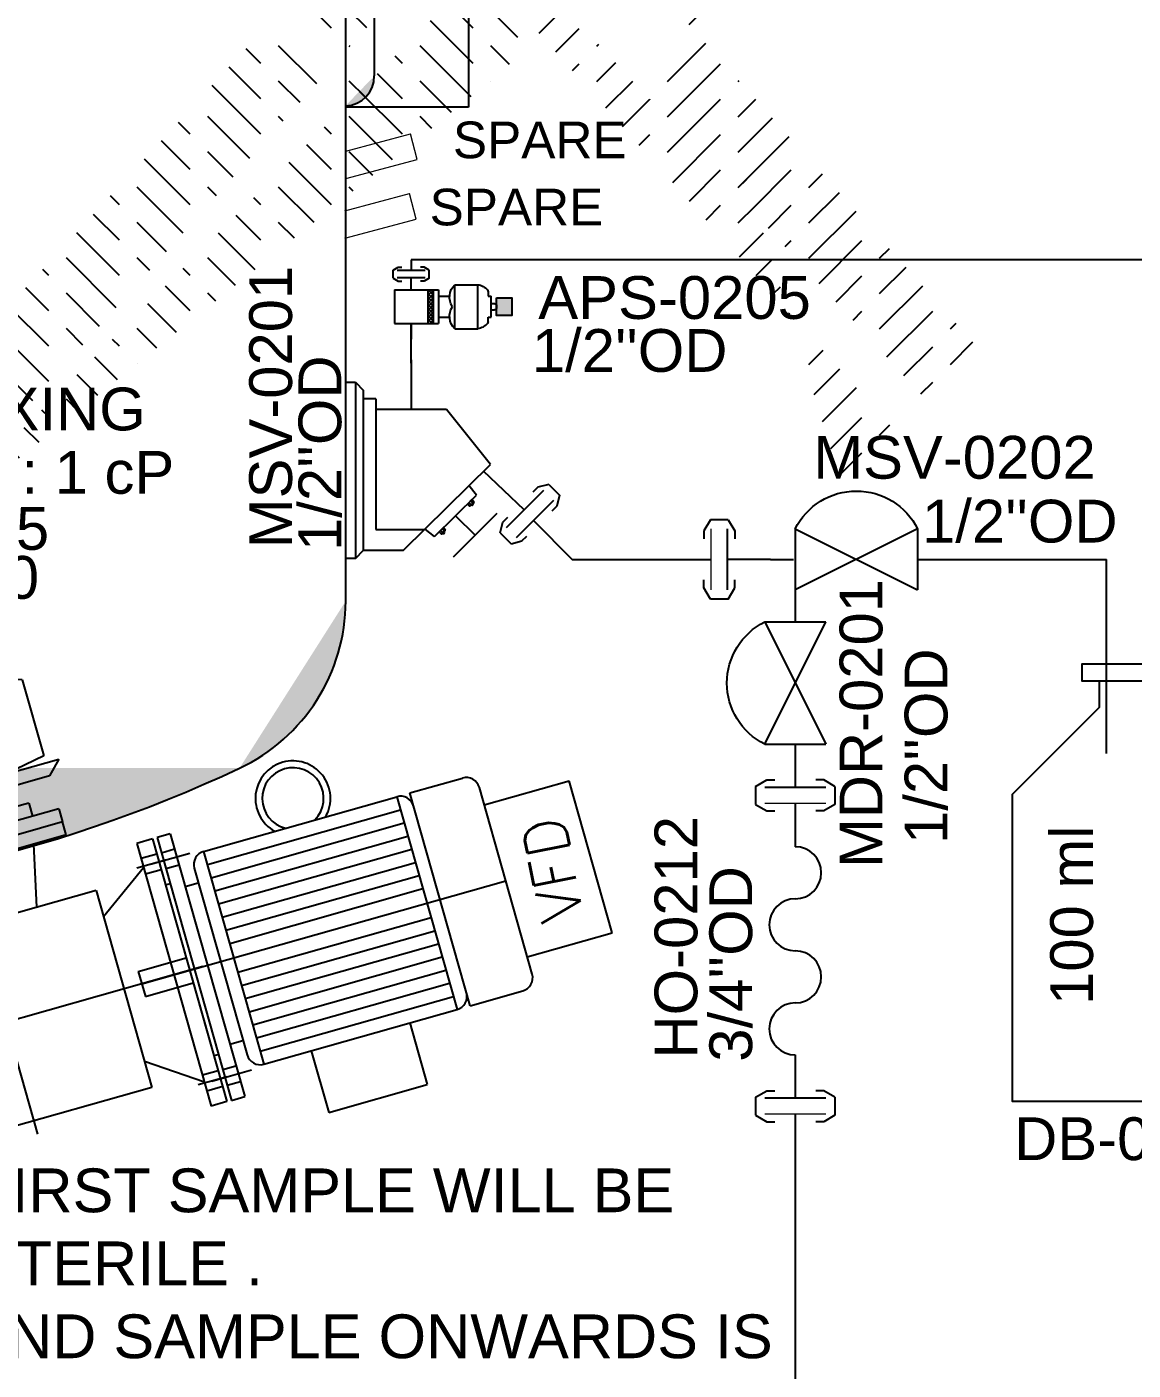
# Model space of a CAD drawing. Header units: millimetres. Extents: x -6754 to 5895, y -4820 to 1016.
# Drawn here: x -2949.2 to -2858.7, y -1795.8 to -1685.9 of the extents above; entities that cross this region are included whole.
import ezdxf

# ---------------------------------------------------------------- set-up
doc = ezdxf.new("R2010")
doc.units = ezdxf.units.MM
doc.layers.get('0').update_dxf_attribs({"linetype": 'CONTINUOUS'})
for name, color, linetype in [('P---AGITD------', 7, 'CONTINUOUS'), ('P---AGITD-TEXT-18-25', 3, 'CONTINUOUS'), ('P---AGITD-TEXT-25-35', 2, 'CONTINUOUS'), ('P---PHOSD-TEXT-25-35', 2, 'CONTINUOUS'), ('P---PLINB-CHWR006', 7, 'CONTINUOUS'), ('P---PLINB-DRH046', 7, 'CONTINUOUS'), ('P---PLINB-DROD014', 7, 'CONTINUOUS'), ('P---PLINB-DROD026', 7, 'CONTINUOUS'), ('P---PLINB-DROD028', 7, 'CONTINUOUS'), ('P---PLINB-P018', 7, 'CONTINUOUS'), ('P---PLINB-P043', 7, 'CONTINUOUS'), ('P---PLINB-P047', 7, 'CONTINUOUS'), ('P---PLINB-P049', 7, 'CONTINUOUS'), ('P---PLINB-PS038', 7, 'CONTINUOUS'), ('P---PVLSD------', 7, 'CONTINUOUS'), ('P---PVLSD-TEXT-18-25', 3, 'CONTINUOUS'), ('P---PVLSD-TEXT-25-35', 2, 'CONTINUOUS'), ('P---STRND------', 7, 'CONTINUOUS'), ('P---STRND-TEXT-25-35', 2, 'CONTINUOUS'), ('P---TANKB-V02', 7, 'CONTINUOUS'), ('VALVE', 6, 'CONTINUOUS'), ('VESSEL', 7, 'CONTINUOUS')]:
    doc.layers.add(name, color=color, linetype=linetype)
doc.styles.add('ROMANS', font='romans.shx')
doc.styles.get("Standard").update_dxf_attribs({"font": 'arial.ttf'})

# ---------------------------------------------------------------- blocks, each defined once
blk = doc.blocks.new('lv')
at = {"linetype": 'ByBlock'}
h = blk.add_hatch(dxfattribs=at)
h.set_pattern_fill('AR-HBONE', color=0, scale=0.01676717032443505, style=0)
h.set_pattern_definition([(45, (708908577.5891237, 361984327.2977721), (0, 2.40917574302427), [5.110633514887803, -1.703544504962601]), (135, (708908578.7937108, 361984328.5023591), (2.382758214655929e-16, 2.40917574302427), [5.110633514887802, -1.703544504962601])])
edge = h.paths.add_edge_path()
edge.add_line((200.8057394179701, 359.608313556534), (209.1893245801884, 359.608313556534))
edge.add_line((209.1893245801884, 359.608313556534), (209.1893245801884, 399.0778780864765))
edge.add_line((209.1893245801884, 399.0778780864765), (200.8057394179701, 407.4614632486948))
edge.add_line((200.8057394179701, 407.4614632486948), (200.8057394179701, 401.9233001790296))
edge.add_arc((200.7381808094645, 399.8931184171228), 2.031305528954749, -0.017231213322190797, 88.09406460487389, ccw=False)
edge.add_line((202.7694862465581, 399.8925075194501), (202.7694862465581, 395.7185954983343))
edge.add_arc((200.7381808227197, 395.7192064012758), 2.031305515701074, 271.90593503347645, 359.9827686379536, ccw=False)
edge.add_line((200.8057394179701, 393.6890246521889), (200.8057394179701, 390.5921978195366))
edge.add_arc((200.7381808094646, 388.5620160576299), 2.031305528954692, -0.017231213300988202, 88.09406460489191, ccw=False)
edge.add_line((202.7694862465581, 388.5614051599573), (202.7694862465581, 384.3874931842646))
edge.add_arc((200.7381808227196, 384.388104087206), 2.031305515701134, 271.9059350334788, 359.9827686379552, ccw=False)
edge.add_line((200.8057394179701, 382.3579223381191), (200.8057394179701, 379.2610955054728))
edge.add_arc((200.7381808094645, 377.230913743566), 2.031305528954749, -0.017231213322190797, 88.09406460487389, ccw=False)
edge.add_line((202.7694862465581, 377.2303028458932), (202.7694862465581, 373.0563908702005))
edge.add_arc((200.7381808227197, 373.057001773142), 2.031305515701074, 271.90593503347645, 359.9827686379536, ccw=False)
edge.add_line((200.8057394179701, 371.0268200240552), (200.8057394179701, 367.9299931914086))
edge.add_arc((200.7381808094646, 365.8998114295018), 2.031305528954692, -0.017231213300988202, 88.09406460489191, ccw=False)
edge.add_line((202.7694862465581, 365.8992005318293), (202.7694862465581, 361.7252885561365))
edge.add_arc((200.7381808227197, 361.7258994590781), 2.031305515701074, 271.90593503347645, 359.9827686379536, ccw=False)
edge.add_line((200.8057394179701, 359.6957177099912), (200.8057394179701, 359.608313556534))
blk.add_line((200.8187821836461, 325.9347289439254), (200.8187821836461, 418.0356392449531))
at = {"color": 0, "linetype": 'ByBlock'}
for p, q in [((209.1893245801884, 399.0778780864765), (209.1893245801884, 359.608313556534)), ((202.7694862465581, 365.8998114385463), (202.7694862465581, 361.7258995082823)), ((209.1893245801884, 359.608313556534), (200.8057394179701, 359.608313556534))]:
    blk.add_line(p, q, dxfattribs=at)
for centre, radius, start, end in [((200.7381808032954, 361.7258994628535), 2.031305508678552, 271.9059333311986, 0.001803169943409382), ((188.2433453847915, 325.934701233256), 12.57537774332628, 295.1412291786148, 0), ((152.6960665610466, 401.6780768725586), 96.24537230006447, 244.8587264681929, 295.1412291786148)]:
    blk.add_arc(centre, radius, start, end, dxfattribs=at)
blk = doc.blocks.new('phi_15862416324')
at = {"color": 0, "linetype": 'ByBlock'}
blk.add_blockref('lv', (-152.7457245918195, -305.432695452977), dxfattribs=at)
at = {"flags": 1}
for tag, p, height, rotation in [('PHI_CONNECTIONPOINT', (-0.06257308853787436, 132.1768365740932), 0.07826122565353251, 90), ('PHI_CONNECTIONPOINT', (0, 0), 0.05947263919881395, 270), ('PHI_INSERTPOINT', (0, -4.376943252282217e-12), 0.05947263919881395, 270)]:
    blk.add_attdef(tag, p, '', height=height, rotation=rotation, dxfattribs=at)
for tag, p in [('P_NAME', (-7.905564087017751, 80.81802631510362)), ('USER1', (-8.605012446351793, 76.14263148593545)), ('USER2', (-8.33336126364702, 71.95158551001623)), ('USER3', (-8.366308766071597, 67.9427569329273)), ('CODE', (-6.599373852074677, 63.61492080503285))]:
    blk.add_attdef(tag, p, '', height=3.5)
blk = doc.blocks.new('A$C01EA5890')
for p, q in [((9.622915773883506, 59.03068301198937), (28.98321129973192, 3.200333568016958)), ((8.176645168810865, 55.40196357110608), (13.00521593153462, 57.07636750847632)), ((13.00521593153462, 57.07636750847541), (15.09822085324413, 51.04065405507436)), ((8.176645168810865, 55.40196357110608), (10.26965009052583, 49.36625011770275)), ((11.49274025221894, 55.7066980540958), (10.21237207855665, 55.26270466213555)), ((10.21237207855665, 55.26270466213555), (15.16045544438384, 52.86271371624844)), ((11.49274025221894, 55.7066980540958), (16.0122137864746, 53.51459764663332)), ((24.1428494588763, 56.1557991381851), (13.26684154674695, 56.32190332680102)), ((24.1428494588763, 56.1557991381851), (27.17331628655666, 47.41667520580359)), ((-4.354733391664922e-06, 47.7837794513307), (8.438270784026827, 54.64749938942987)), ((16.0122137864746, 53.51459764663332), (17.79486569512119, 44.10849731675489)), ((15.16045544438384, 52.86271371624844), (16.75728984445595, 44.43707295911054)), ((10.26965009052583, 49.36625011770275), (15.09822085324413, 51.04065405507436)), ((14.64554234424213, 50.88367868594514), (14.90716795945809, 50.12921450427075)), ((6.286689587270303, 44.27838715309736), (21.37597322077454, 49.51089945737976)), ((7.331834267208251, 45.48600019288597), (19.80757731039739, 49.81221478093903)), ((10.98395421474561, 48.76876130515575), (9.837466546367068, 47.44405144931989)), ((10.72232859953147, 49.52322548683196), (10.98395421474561, 48.76876130515575)), ((10.98395421474561, 48.76876130515575), (14.90716795945809, 50.12921450427075)), ((14.90716795945809, 50.12921450427075), (16.62764418144434, 49.79868198624672)), ((17.2314507013416, 49.27610964627729), (17.34202669718252, 48.9572355629839)), ((19.80757731039739, 49.81221478093903), (21.37597322076726, 49.51089945737749)), ((22.92332112534496, 45.04872716727505), (21.37597322077454, 49.51089945737976)), ((3.030462472946965, 39.044655518951), (-4.354733391664922e-06, 47.7837794513307)), ((1.798324038434657, 37.72320994127722), (28.95903457874738, 47.14173208898683)), ((27.17331628655666, 47.41667520580359), (22.92332112534132, 45.04872716727232)), ((28.95903457874738, 47.14173208898683), (27.97335744582961, 45.1095524952093)), ((70.16732328339822, 45.54199756527896), (76.20303673680246, 47.63500248699256)), ((78.92522023297538, 44.65952313555521), (88.66931372110787, 48.03848335057302)), ((94.71947338839918, 30.59130502802152), (88.66931372110787, 48.03848335057302)), ((9.686808884580387, 46.65985349413631), (9.797384880432219, 46.34097941084201)), ((85.66538380266138, 25.22254259449028), (78.23521633058044, 46.64932535406933)), ((27.97335744581142, 45.10955249520293), (3.830503632214459, 36.73753280835399)), ((7.331834267208251, 45.48600019288597), (6.286689587270303, 44.27838715309736)), ((7.834037491844356, 39.81621486299173), (6.286689587270303, 44.27838715309736)), ((22.92332112534496, 45.04872716727505), (7.834037491840718, 39.81621486299082)), ((14.30755070392115, 42.06103564818432), (16.75728984445595, 44.43707295911054)), ((16.44980791325906, 42.80390638208064), (17.79486569512119, 44.10849731675489)), ((46.47714797879235, 37.32695324755332), (68.65839492005034, 45.01874633484931)), ((68.65839492005034, 45.01874633484931), (77.1350648529824, 20.57410684856995)), ((78.64399321633573, 21.0973580789987), (70.16732328339822, 45.54199756527805)), ((21.93764399242355, 43.01654757349479), (22.72252083806779, 40.75315502846979)), ((47.00039920922245, 35.81802488420271), (69.18164615047681, 43.50981797149871)), ((29.28148552188941, 41.3372315868296), (5.138631708285175, 32.96521189997884)), ((25.74037756476901, 41.79965748932636), (7.633237204559919, 35.52064272418647)), ((25.74037756476537, 41.79965748932545), (26.26362879519547, 40.29072912597485)), ((29.28148552189487, 41.33723158683142), (29.80473675232497, 39.82830322348082)), ((47.52365043964892, 34.30909652085211), (69.70489738090328, 42.0008896081481)), ((3.030462472943327, 39.044655518951), (7.834037491844356, 39.81621486299173)), ((29.80473675232133, 39.828303223479), (5.66188293871528, 31.45628353662642)), ((30.32798798275144, 38.3193748601293), (29.80473675232497, 39.82830322348082)), ((48.04690167007902, 32.80016815750196), (70.22814861133338, 40.49196124479704)), ((1.798324038434657, 37.72320994127722), (3.830503632214459, 36.73753280835399)), ((30.32798798275144, 38.31937486012839), (6.185134169147204, 29.94735517327581)), ((9.86621708562052, 38.8305377300685), (10.65109393126659, 36.5671451850435)), ((40.42806062371164, 38.44102551599917), (38.61734658769092, 37.81312403948459)), ((38.61734658769092, 37.81312403948368), (49.08237119625846, 7.634556772472934)), ((40.42806062371164, 38.44102551599917), (50.89308523228101, 8.262458248986604)), ((42.46511391427703, 39.1474146770629), (40.95618555092733, 38.62416344663416)), ((40.95618555092733, 38.62416344663416), (51.4212101594967, 8.445596179622044)), ((42.46511391427703, 39.1474146770629), (52.93013852284457, 8.96884741005033)), ((48.57015290050549, 31.29123979415135), (70.75139984175985, 38.98303288144643)), ((26.55566707437902, 37.01124678406177), (27.34266158327955, 29.67745985615466)), ((41.02979953870636, 36.70575789814575), (39.21908550268563, 36.07785642163117)), ((40.36294684082895, 35.46028758034254), (44.88973193087804, 37.03004127162785)), ((41.5579244659184, 36.88889582878164), (43.06685282927174, 37.41214705920947)), ((46.47714797879235, 37.32695324755332), (54.95381791173349, 12.88231376127305)), ((49.0934041309356, 29.78231143080075), (71.27465107218995, 37.47410451809583)), ((7.633237204559919, 35.52064272418647), (8.156488434991843, 34.01171436083587)), ((35.23804934388863, 29.03459172877956), (39.57971619211276, 35.03788586002383)), ((42.09821445863963, 36.06202649534998), (38.77857205926557, 34.91087378840712)), ((41.65770101521957, 34.89504386212502), (39.84698697919885, 34.26714238561044)), ((40.15298440180959, 21.44187489141495), (81.95030006662091, 35.93593397427912)), ((42.18582594243526, 35.07818179276092), (43.69475430578495, 35.60143302318966)), ((45.49147084586912, 35.29477365377443), (52.92163831795369, 13.86799089419537)), ((49.61665536136206, 28.27338306744969), (71.79790230261642, 35.96517615474568)), ((42.25943993025612, 33.15977624425796), (42.78756485742633, 33.34291417490749)), ((42.25943993025612, 33.15977624425796), (49.06170592582384, 13.54370752069917)), ((44.55811883599381, 33.11170122366048), (46.06704719934351, 33.63495245408922)), ((50.13990659178853, 26.76445470409908), (72.32115353304653, 34.45624779139507)), ((5.138631708285175, 32.96521189997884), (5.66188293871528, 31.45628353662732)), ((6.185134169141747, 29.94735517327672), (5.66188293871528, 31.45628353662823)), ((34.19154688302842, 32.05244845548123), (7.030836342722978, 22.63392630777162)), ((34.19154688302842, 32.05244845548123), (42.04031533945636, 9.418523005221687)), ((9.95745507751053, 31.25548324934562), (13.87972164247003, 25.00891490709546)), ((51.29105929873549, 23.44481230472775), (73.47230623998621, 31.13660539202465)), ((84.9753799002678, 27.2123448130035), (94.71947338840009, 30.59130502802184)), ((51.81431052916196, 21.93588394137669), (73.99555747041632, 29.62767702867495)), ((52.33756175959206, 20.42695557802699), (74.51880870084642, 28.11874866532389)), ((52.86081299001853, 18.91802721467639), (75.04205993127289, 26.60982030197329)), ((47.16950129134966, 23.87499311292186), (9.446292207581791, 10.79371235221333)), ((39.65589573289981, 22.87535683659735), (45.16348425913384, 24.78522382766141)), ((53.384064220445, 17.40909885132533), (75.56531116169936, 25.10089193862268)), ((53.9073154508751, 15.90017048797472), (76.08856239212946, 23.59196357527162)), ((7.030836342722978, 22.63392630777162), (14.87960479914182, 8.575120773457456e-07)), ((39.65589573289981, 22.87535683659735), (40.65007307071392, 20.00839294623256)), ((54.43056668130157, 14.39124212462411), (76.61181362255593, 22.08303521192101)), ((78.64399321633937, 21.0973580789987), (84.67970666973815, 23.19036300071139)), ((40.65007307071392, 20.00839294623256), (46.15766159694795, 21.91825993729526)), ((54.95381791173349, 12.88231376127305), (77.1350648529824, 20.57410684856995)), ((71.70292274492567, 18.69040241904031), (74.16220352793971, 11.59843911127837)), ((50.83713360113143, 15.0045608634523), (52.3460619644793, 15.52781209388104)), ((60.38596001977385, 14.7660181908318), (62.84524080278607, 7.674054883068038)), ((49.06170592582384, 13.54370752069917), (49.58983085299406, 13.72684545134962)), ((40.99381287859978, 12.4363797319229), (48.12000159183663, 10.40979495193324)), ((50.73185976070636, 11.16470850006499), (47.41221736133593, 10.01355579312121)), ((49.66344484077308, 11.80843990286075), (47.85273080475054, 11.18053842634617)), ((48.99659214289386, 10.56296958505709), (53.52337723294477, 12.13272327634195)), ((50.19156976798513, 11.99157783349619), (51.70049813133664, 12.51482906392448)), ((62.84524080278607, 7.674054883068038), (74.16220352793971, 11.59843911127837)), ((50.2913463172863, 9.997725866840938), (48.48063228126375, 9.369824390324538)), ((50.81947124450562, 10.18086379747547), (52.3283996078535, 10.70411502790375)), ((42.04031533945636, 9.418523005221687), (14.87960479914182, 8.575120773457456e-07)), ((50.89308523228101, 8.262458248986604), (49.08237119625846, 7.634556772472934)), ((51.4212101594967, 8.445596179622044), (52.93013852284457, 8.96884741005033))]:
    blk.add_line(p, q)
for centre, radius, start, end in [((10.84947821697278, 55.49357740731284), 2.14666009980508, 40.69361208343683, 177.5564206133088), ((16.47698651966311, 49.01448403106315), 0.7985387679801061, 19.12501634842993, 79.1250163481288), ((10.44127306625887, 46.92147910935046), 0.7985387679801061, 139.1250163485554, 199.12501634843), ((56.54743155008691, 44.11526009980571), 4.391963223898103, 333.9640190957006, 244.2860136011377), ((56.54743155008691, 44.11526009980571), 3.59342445591663, 319.051451214935, 259.1985814819849), ((76.72628796723257, 46.1260741236415), 1.597077535960212, 19.12501634842993, 109.1250163481823), ((69.18164615047681, 43.50981797149871), 1.597077535960212, 19.12501634840224, 109.1250163481823), ((47.00039920922245, 35.81802488420271), 1.597077535960212, 109.1250163481823, 199.12501634843), ((84.15645543931169, 24.69929136406199), 1.597077535960212, 289.1250163481823, 19.12501634840224), ((76.61181362255593, 22.08303521192101), 1.597077535960212, 289.1250163481823, 19.12501634840224), ((54.43056668130157, 14.39124212462411), 1.597077535960212, 199.12501634843, 289.1250163481823)]:
    blk.add_arc(centre, radius, start, end)
blk = doc.blocks.new('phi_15862426439')
at = {"color": 0, "linetype": 'ByBlock', "xscale": 0.8324213095647792, "yscale": 0.8324213095647792, "zscale": 0.8324213095647792}
blk.add_blockref('A$C01EA5890', (-13.89045405559619, -32.18153277983663), dxfattribs=at)
at = {"flags": 1}
blk.add_attdef('PHI_CONNECTIONPOINT', (0, 0), '', height=0.1, rotation=180, dxfattribs=at)
blk.add_attdef('PHI_INSERTPOINT', (1.989519660128281e-12, 0), '', height=0.1, dxfattribs=at)
for tag, p in [('TAG_PRJ', (5.929753253042861, -33.83395619252792)), ('CODE', (8.253975352806435, -37.32969031159178))]:
    blk.add_attdef(tag, p, '', height=2.5)
blk = doc.blocks.new('phi_15825385022')
at = {"color": 0, "linetype": 'ByBlock'}
for points in [[(-4.970507994145123, 35.80720322255911), (-4.970507994145123, 35.80720322255911), (4.970507994146374, 35.80720322255911), (4.970507994146374, 34.38705808137615), (-4.970507994145123, 34.38705808137615), (-4.970507994145123, 35.80720322255911)], [(3.550362852964668, 34.38705808137615), (3.550362852964668, 34.38705808137615), (3.550362852964668, 32.25684036960047), (10.65108855887809, 25.15611466368114), (10.65108855887809, 0), (-10.65108855887809, 0), (-10.65108855887809, 25.15611466368114), (-3.55036285295671, 32.25684036960047), (-3.55036285295671, 34.38705808137615)]]:
    blk.add_lwpolyline(points, dxfattribs=at)
for tag, p in [('USER1', (-4.076759006408679, 7.906206353969992)), ('CODE', (1.535803512257985, 7.253173576137215))]:
    blk.add_attdef(tag, p, '', height=3.5, rotation=90)
at = {"flags": 1}
blk.add_attdef('PHI_INSERTPOINT', (4.547473508864641e-13, -6.821210263296962e-13), '', height=0.1288408000000004, dxfattribs=at)
blk = doc.blocks.new('mdv')
at = {"color": 6}
blk.add_arc((2897.551732872933, 795.9124115544583), 5.590131414134222, 26.56505117707644, 153.4349488229236, dxfattribs=at)
at = {"layer": 'VALVE'}
for p, q in [((2892.551767334869, 798.4123943234905), (2892.551767334869, 793.412428785426)), ((2902.551698410997, 798.4123943234905), (2892.551767334869, 793.4124287854264)), ((2892.551767334869, 798.4123943234905), (2902.551698410997, 793.412428785426)), ((2902.551698410997, 798.4123943234905), (2902.551698410997, 793.412428785426))]:
    blk.add_line(p, q, dxfattribs=at)
blk = doc.blocks.new('phi_158262622911')
at = {"color": 0, "linetype": 'ByBlock'}
blk.add_blockref('mdv', (-2897.551732872933, -795.9124115544582), dxfattribs=at)
at = {"flags": 1}
blk.add_attdef('PHI_CONNECTIONPOINT', (-4.999965538064316, 0), '', height=0.1, rotation=180, dxfattribs=at)
for tag, p in [('PHI_INSERTPOINT', (0, 0)), ('PHI_CONNECTIONPOINT', (4.999965538064316, 0))]:
    blk.add_attdef(tag, p, '', height=0.1, dxfattribs=at)
for tag, p in [('PRJ_TAG_B', (-11.43907977678464, -5.455286322860047)), ('DNCALC', (-6.726481670688372, -8.702725049763103))]:
    blk.add_attdef(tag, p, '', height=2.5)
blk = doc.blocks.new('phi_158262624512')
at = {"color": 0, "linetype": 'ByBlock'}
blk.add_blockref('mdv', (-2897.551732872933, -795.9124115544582), dxfattribs=at)
at = {"flags": 1}
blk.add_attdef('PHI_CONNECTIONPOINT', (-4.999965538064316, 0), '', height=0.1, rotation=180, dxfattribs=at)
for tag, p in [('PHI_INSERTPOINT', (0, 0)), ('PHI_CONNECTIONPOINT', (4.999965538064316, 0))]:
    blk.add_attdef(tag, p, '', height=0.1, dxfattribs=at)
for tag, p in [('PRJ_TAG_B', (-11.43907977678464, -5.455286322860047)), ('DNCALC', (-6.726481670688372, -8.702725049763103))]:
    blk.add_attdef(tag, p, '', height=2.5)
blk = doc.blocks.new('rgyjryjyfrjfhjgfgj')
at = {"color": 0, "linetype": 'ByBlock'}
for p, q in [((716.4844576946442, 396.8695095443074), (717.3888636432375, 397.4094111541995)), ((717.3888636432375, 397.4094111541995), (718.0520200954525, 397.4094111541995)), ((722.065445318545, 397.4094111541995), (721.4022888663301, 397.4094111541995)), ((722.9698512671453, 396.8695095443074), (722.065445318545, 397.4094111541995)), ((722.9698512671453, 395.418411294371), (722.9698512671453, 396.8695095443074)), ((716.4844576946442, 395.418411294371), (717.3888636432375, 394.8785096844789)), ((717.3888636432375, 394.8785096844789), (718.0520200954525, 394.8785096844789)), ((722.065445318545, 394.8785096844789), (721.4022888663301, 394.8785096844789)), ((722.9698512671453, 395.418411294371), (722.065445318545, 394.8785096844789))]:
    blk.add_line(p, q, dxfattribs=at)
at = {"color": 6, "linetype": 'ByBlock'}
blk.add_line((719.7271544808916, 391.9492555990804), (719.7271544808916, 395.484370305732), dxfattribs=at)
at = {"color": 1, "linetype": 'ByBlock', "lineweight": 15}
blk.add_lwpolyline([(717.227154480893, 396.8035505329464), (722.227154480893, 396.8035505329464)], dxfattribs=at)
at = {"color": 6, "linetype": 'ByBlock'}
blk.add_lwpolyline([(717.227154480893, 395.484370305732), (722.227154480893, 395.484370305732)], dxfattribs=at)
blk = doc.blocks.new('phi_15825218758')
at = {"color": 0, "linetype": 'ByBlock'}
blk.add_line((-3.242696786248757, 3.469155695290567), (-3.242696786248757, 4.920253945227046), dxfattribs=at)
blk.add_blockref('rgyjryjyfrjfhjgfgj', (-719.727154480893, -391.9492555990804), dxfattribs=at)
at = {"flags": 1}
for p, rotation in [((0, 4.854294933865958), 90), ((-1.364242052659392e-12, 0), 270)]:
    blk.add_attdef('PHI_CONNECTIONPOINT', p, '', height=0.1, rotation=rotation, dxfattribs=at)
blk = doc.blocks.new('hhg')
at = {"color": 6}
for centre, start, end in [((385.2190876693395, 231.2605004656664), 0, 180), ((395.8601238703102, 231.2605004656664), 0, 180), ((390.5396057698248, 231.2605004656664), 180, 0), ((401.1806419707955, 231.2605004656664), 180, 0)]:
    blk.add_arc(centre, 2.660259050242662, start, end, dxfattribs=at)
blk = doc.blocks.new('phi_158624461021')
at = {"color": 0, "linetype": 'ByBlock', "xscale": 0.8, "yscale": 0.8, "zscale": 0.8}
blk.add_blockref('hhg', (-306.0470628952776, -185.0084003725332), dxfattribs=at)
for tag, p, height in [('CODE', (2.574203958363, 8.007251313367988), 3.5), ('DN', (4.939795399731452, 3.524878923813162), 3.5), ('DNCALC', (4.939795399731452, 3.524878923813162), 2)]:
    blk.add_attdef(tag, p, '', height=height)
at = {"flags": 1}
blk.add_attdef('PHI_CONNECTIONPOINT', (-1.13686837721616e-13, -1.13686837721616e-13), '', height=0.08000000000000002, rotation=180, dxfattribs=at)
blk.add_attdef('PHI_CONNECTIONPOINT', (17.02565792155292, -1.13686837721616e-13), '', height=0.08000000000000002, dxfattribs=at)
blk = doc.blocks.new('phi_158624437617')
at = {"color": 0, "linetype": 'ByBlock'}
blk.add_line((-3.242696786248757, 3.469155695290567), (-3.242696786248757, 4.920253945227046), dxfattribs=at)
blk.add_blockref('rgyjryjyfrjfhjgfgj', (-719.727154480893, -391.9492555990804), dxfattribs=at)
at = {"flags": 1}
for p, rotation in [((0, 4.854294933865958), 90), ((-1.364242052659392e-12, 0), 270)]:
    blk.add_attdef('PHI_CONNECTIONPOINT', p, '', height=0.1, rotation=rotation, dxfattribs=at)
blk = doc.blocks.new('SVG')
at = {"color": 5}
for p, q in [((3396.898773356016, 1401.566970456024), (3397.55444202024, 1400.899843030395)), ((3397.55444202024, 1387.824232438522), (3397.55444202024, 1400.899843030395)), ((3398.551492142529, 1400.198825615135), (3397.55444202024, 1400.198825615135)), ((3398.551492142529, 1400.198825615135), (3398.551492142529, 1389.512953545235)), ((3404.33316859885, 1399.342838566205), (3398.551492142529, 1399.342838566205)), ((3407.922369456519, 1394.845504105662), (3404.33316859885, 1399.342838566205)), ((3400.826659148812, 1387.824232438522), (3407.922369456519, 1394.845504105662)), ((3410.696179241254, 1391.129980710462), (3407.368418757403, 1394.297364711573)), ((3412.688062596864, 1393.202358928818), (3411.805892603435, 1392.979741232705)), ((3412.688062596864, 1393.202358928818), (3413.574358686491, 1392.316028349875)), ((3403.354933596665, 1388.941677508776), (3406.78367017737, 1392.334444400946)), ((3406.78367017737, 1392.334444400946), (3406.166372945797, 1393.107929146463)), ((3412.274709704524, 1392.708449749213), (3409.220710504375, 1389.654569387716)), ((3411.805892603435, 1392.979741232705), (3411.400836748504, 1392.574701139507)), ((3413.574358686491, 1392.316028349875), (3413.351706662477, 1391.433867019885)), ((3406.351925263963, 1391.538712739139), (3406.170461387285, 1391.728940285121)), ((3406.496707960087, 1391.680704856996), (3406.315244083416, 1391.870932402978)), ((3413.080433422359, 1391.902694677465), (3410.026434222202, 1388.848814315986)), ((3413.351706662477, 1391.433867019885), (3412.946650807546, 1391.028826926688)), ((3408.449086496806, 1390.823195861707), (3404.884166979349, 1387.258276344166)), ((3405.069301886583, 1390.63806095444), (3406.666626738074, 1389.040736102936)), ((3408.726785240277, 1389.24123571531), (3408.949437264288, 1390.123397045317)), ((3408.949437264288, 1390.123397045317), (3409.354493119191, 1390.528437138476)), ((3398.551492142529, 1389.512953545235), (3402.533283864665, 1389.512953545235)), ((3403.354933596665, 1388.941677508776), (3402.601453428333, 1389.543009628929)), ((3404.022205059639, 1389.233432823007), (3403.840741182961, 1389.423660368989)), ((3404.166987755763, 1389.375424940865), (3403.985523879085, 1389.565652486846)), ((3408.726785240277, 1389.24123571531), (3409.613081329894, 1388.354905136383)), ((3410.495251323329, 1388.577522832498), (3410.900307178233, 1388.982562925657)), ((3396.898773356016, 1387.157105012923), (3397.55444202024, 1387.824232438522)), ((3397.55444202024, 1387.824232438522), (3400.826659148812, 1387.824232438522)), ((3409.613081329894, 1388.354905136383), (3410.495251323329, 1388.577522832498))]:
    blk.add_line(p, q, dxfattribs=at)
for points in [[(3396.898773356016, 1401.566970456024), (3396.898773356016, 1387.157105012923), (3396.089170558534, 1387.157105012923), (3396.089170558534, 1401.566970456024)], [(3406.593606614622, 1391.778398491384), (3406.411400326332, 1391.962529703612), (3406.067528202415, 1391.629365423946), (3406.248249667481, 1391.433041544216)], [(3406.538781140155, 1391.601307303387), (3406.480632401546, 1391.660070356141), (3406.361223880563, 1391.55136967943), (3406.417887795955, 1391.480413959184)], [(3404.263886410291, 1389.473118575253), (3404.081680122002, 1389.657249787492), (3403.737807998091, 1389.324085507815), (3403.918529463157, 1389.127761628102)]]:
    blk.add_lwpolyline(points, close=True, dxfattribs=at)
for centre, radius, start, end in [((3406.301967518949, 1391.732837593183), 0.1735273778831762, 279.2404399764004, 350.7595600159965), ((3406.464301089927, 1391.738452569831), 0.1176803433194465, 266.0649157591362, 3.70712653762833), ((3406.483409761713, 1391.791824107814), 0.08744419951328944, 263.3234064846591, 6.676593527946673), ((3403.902250217024, 1389.249941474782), 0.09806695276620545, 266.0649157574645, 3.70712653762833), ((3403.972247314619, 1389.427557677051), 0.1735273778831762, 279.2404399764004, 350.7595600159965)]:
    blk.add_arc(centre, radius, start, end, dxfattribs=at)
blk = doc.blocks.new('phi_16763516642')
at = {"color": 0, "linetype": 'ByBlock'}
blk.add_lwpolyline([(8.119890377297907, -5.559862192930495), (8.061741638682633, -5.501099140175256), (7.942333117699491, -5.609799816887744), (7.9989970330912, -5.6807555371322)], close=True, dxfattribs=at)
blk.add_arc((8.064518998849508, -5.369345388502325), 0.08744419951328944, 263.3234064846591, 6.676593527946673, dxfattribs=at)
blk.add_blockref('SVG', (-3396.089170558533, -1394.855889580185), dxfattribs=at)
for tag, p in [('CODE', (-4.389660553134945, -6.869359314240683)), ('DN1', (-0.3606094467736511, -4.265074433144946))]:
    blk.add_attdef(tag, p, '', height=3.5, rotation=90)
at = {"flags": 1}
for tag, p, rotation in [('PHI_CONNECTIONPOINT', (4.547473508864641e-13, -2.273736754432321e-13), 180), ('PHI_INSERTPOINT', (4.547473508864641e-13, -2.273736754432321e-13), 180), ('PHI_CONNECTIONPOINT', (15.4642632637474, -4.480135083460254), 316.3339933635362)]:
    blk.add_attdef(tag, p, '', height=0.1, rotation=rotation, dxfattribs=at)
blk = doc.blocks.new('SIP VALVE')
at = {"ltscale": 5}
h = blk.add_hatch(dxfattribs=at)
h.set_pattern_fill('ANSI37', color=5, scale=2.140075351177412, angle=450, style=0)
h.set_pattern_definition([(134.9999999999999, (8741.039122265916, 10457.45806884766), (-0.1891577241334663, -0.1891577241334662), []), (224.9999999999999, (8741.039122265916, 10457.45806884766), (0.1891577241334662, -0.1891577241334663), [])])
h.paths.add_polyline_path([(8227.72918383513, 10699.88612365723), (8227.72918383513, 10699.35111999512), (8229.441244286638, 10699.35111999512), (8229.441244286638, 10699.88612365723)])
h.paths.add_polyline_path([(8229.441244286638, 10699.88612365723), (8229.441244286638, 10699.35111999512), (8231.153304261308, 10699.35111999512), (8231.153304261308, 10699.88612365723)])
at = {"color": 5, "ltscale": 5}
for p, q in [((8227.932808560472, 10705.50900268555), (8228.371206444841, 10705.50900268555)), ((8228.371206444841, 10705.50900268555), (8228.371206444841, 10705.83001708984)), ((8228.371206444841, 10705.83001708984), (8230.511281651598, 10705.83001708984)), ((8229.120232743364, 10705.83001708984), (8229.120232743364, 10706.15103149414)), ((8229.54824797545, 10706.36503601074), (8229.334240597826, 10706.36503601074)), ((8229.762255353075, 10705.83001708984), (8229.762255353075, 10706.15103149414)), ((8230.511281651598, 10705.50900268555), (8230.511281651598, 10705.83001708984)), ((8230.949679535966, 10705.50900268555), (8230.511281651598, 10705.50900268555)), ((8227.194164914232, 10702.1088104248), (8227.194164914232, 10704.43896484375)), ((8227.194164914232, 10704.43896484375), (8231.688323182207, 10704.43896484375)), ((8231.688323182207, 10702.1088104248), (8231.688323182207, 10704.43896484375)), ((8227.194164914232, 10702.1088104248), (8231.688323182207, 10702.1088104248)), ((8228.371206444841, 10700.42115783691), (8228.371206444841, 10701.57379150391)), ((8230.511281651598, 10700.42115783691), (8230.511281651598, 10701.57379150391)), ((8231.153304261308, 10700.42115783691), (8227.72918383513, 10700.42115783691)), ((8227.72918383513, 10699.35111999512), (8227.72918383513, 10700.42115783691)), ((8231.153304261308, 10699.88612365723), (8227.72918383513, 10699.88612365723)), ((8231.153304261308, 10699.35111999512), (8231.153304261308, 10700.42115783691)), ((8231.153304261308, 10699.35111999512), (8227.72918383513, 10699.35111999512)), ((8227.72918383513, 10695.92698669434), (8227.72918383513, 10699.35111999512)), ((8231.153304261308, 10699.35111999512), (8227.72918383513, 10699.35111999512)), ((8231.153304261308, 10695.92698669434), (8231.153304261308, 10699.35111999512)), ((8232.35268036757, 10699.4874420166), (8232.044925374132, 10698.97192382812)), ((8232.044925374132, 10698.97192382812), (8232.044925374132, 10698.59391784668)), ((8232.35268036757, 10699.4874420166), (8233.179835957628, 10699.4874420166)), ((8233.179835957628, 10699.4874420166), (8233.487591427904, 10698.97192382812)), ((8233.487591427904, 10698.97192382812), (8233.487591427904, 10698.59391784668)), ((8227.72918383513, 10697.63905334473), (8226.49220959578, 10697.63905334473)), ((8231.153304261308, 10697.63905334473), (8232.390278500658, 10697.63905334473)), ((8231.153304261308, 10695.92698669434), (8227.72918383513, 10695.92698669434)), ((8232.044925374132, 10696.30616760254), (8232.044925374132, 10696.68418884277)), ((8232.35268036757, 10695.79063415527), (8232.044925374132, 10696.30616760254)), ((8232.35268036757, 10695.79063415527), (8233.179835957628, 10695.79063415527)), ((8233.179835957628, 10695.79063415527), (8233.487591427904, 10696.30616760254)), ((8233.487591427904, 10696.30616760254), (8233.487591427904, 10696.68418884277))]:
    blk.add_line(p, q, dxfattribs=at)
for points in [[(8232.390278500658, 10699.06410217285), (8232.390278500658, 10696.2140045166)], [(8233.142238301378, 10699.06410217285), (8233.142238301378, 10696.2140045166)]]:
    blk.add_lwpolyline(points, dxfattribs=at)
for centre, radius, start, end in [((8228.676182908159, 10704.28593444824), 1.489896642663993, 129.4920311017595, 174.1040582113291), ((8227.932808560472, 10705.18798828125), 0.3210113026766118, 90, 129.4920311017595), ((8229.334240597826, 10706.15103149414), 0.2140075351177412, 90, 180), ((8229.54824797545, 10706.15103149414), 0.2140075351177412, 0, 90), ((8230.949679535966, 10705.18798828125), 0.3210113026766118, 50.50796889824051, 90), ((8230.20630518828, 10704.28593444824), 1.489896642663993, 5.89594178867087, 50.50796889824051), ((8228.47056261931, 10703.34201049805), 1.77482180364667, 224.0143137157141, 303.1552667575339), ((8230.411925953966, 10703.34201049805), 1.77482180364667, 236.8447332424661, 315.9856862842859)]:
    blk.add_arc(centre, radius, start, end, dxfattribs=at)
blk = doc.blocks.new('phi_16763517814')
at = {"color": 0, "linetype": 'ByBlock'}
blk.add_blockref('SIP VALVE', (-8226.49220959578, -10697.63905334473), dxfattribs=at)
at = {"flags": 1}
blk.add_attdef('PHI_CONNECTIONPOINT', (0, 0), '', height=0.1, rotation=180, dxfattribs=at)
for tag, p in [('PHI_INSERTPOINT', (0, 0)), ('PHI_CONNECTIONPOINT', (6.650028705596924, 0))]:
    blk.add_attdef(tag, p, '', height=0.1, dxfattribs=at)
for tag, p in [('PRJ_TAG_B', (-5.301394290363532, -7.146891515134485)), ('DNCALC', (-4.263642902413267, -12.65588894107714))]:
    blk.add_attdef(tag, p, '', height=3.5)

msp = doc.modelspace()

# ---------------------------------------------------------------- hatches: boundary and pattern name
h = msp.add_hatch(color=1)
h.dxf.hatch_style = 1
h.paths.add_polyline_path([(-2971.654167249882, -1690.758046187482, 1), (-2988.300281174395, -1690.758046187482, 1)])
h.paths.add_polyline_path([(-3018.531259594883, -1665.846220425969), (-2954.742719349316, -1665.846220425969), (-2954.742719349316, -1657.975824791589), (-3018.531259594883, -1657.975824791589)], flags=9)
h.paths.add_polyline_path([(-3019.052282853323, -1660.509777677692), (-2987.546143699161, -1660.509777677692), (-2987.546143699161, -1652.643474812753), (-3019.052282853323, -1652.643474812753)], flags=9)
h.paths.add_polyline_path([(-3019.176901161941, -1654.815960704344), (-2986.743067601231, -1654.815960704344), (-2986.743067601231, -1646.949657839405), (-3019.176901161941, -1646.949657839405)], flags=9)
h.paths.add_polyline_path([(-2985.620113114986, -1694.039097959786), (-2973.635119936269, -1694.039097959786), (-2973.635119936269, -1687.912222107126), (-2985.620113114986, -1687.912222107126)], flags=24)
h.paths.add_polyline_path([(-3018.431314947024, -1647.497235768338), (-2936.812267327977, -1647.497235768338), (-2936.812267327977, -1641.497235768338), (-3018.431314947024, -1641.497235768338)], flags=9)
edge = h.paths.add_edge_path()
edge.add_arc((-2980.870805066786, -1642.00277806484), 115.4944467600774, 244.8587264681887, 295.141229178625)
edge = h.paths.add_edge_path()
edge.add_arc((-2938.214070478292, -1732.894828832003), 15.09045329199154, 295.141229178625, 360)
edge = h.paths.add_edge_path()
edge.add_arc((-3023.527610521914, -1732.8947955792), 15.09045329199154, 180, 244.8587264681887)
edge = h.paths.add_edge_path()
edge.add_line((-3038.617992947271, -1622.800902948205), (-3038.618063813904, -1732.8947955792))
edge = h.paths.add_edge_path()
edge.add_line((-3048.693921049214, -1645.123016608139), (-3048.693921049214, -1681.487053359773))
edge = h.paths.add_edge_path()
edge.add_line((-3048.693921049214, -1645.123016608139), (-3038.633618854552, -1635.062714413477))
edge = h.paths.add_edge_path()
edge.add_line((-3048.693921049214, -1681.487053359773), (-3038.633618854552, -1681.487053359773))
edge = h.paths.add_edge_path()
edge.add_arc((-3038.552548516942, -1644.14472820051), 2.437566610414262, 91.9059333312027, 180.0018031699368)
edge = h.paths.add_edge_path()
edge.add_line((-3040.990115048857, -1644.14472820051), (-3040.990115048857, -1649.153422571342))
edge = h.paths.add_edge_path()
edge.add_arc((-3038.552548516942, -1649.153422625856), 2.437566610414262, 179.9981968300632, 268.0940666687973)
edge = h.paths.add_edge_path()
edge.add_arc((-3038.552548516942, -1657.742051031902), 2.437566610414262, 91.9059333312027, 180.0018031699368)
edge = h.paths.add_edge_path()
edge.add_line((-3040.990115048857, -1657.742051031902), (-3040.990115048857, -1662.750745348219))
edge = h.paths.add_edge_path()
edge.add_arc((-3038.552548516942, -1662.750745402733), 2.437566610414262, 179.9981968300632, 268.0940666687973)
edge = h.paths.add_edge_path()
edge.add_arc((-3038.552548516942, -1671.339373808778), 2.437566610414262, 91.9059333312027, 180.0018031699368)
edge = h.paths.add_edge_path()
edge.add_line((-3040.990115048857, -1671.339373808778), (-3040.990115048857, -1676.348068125095))
edge = h.paths.add_edge_path()
edge.add_arc((-3038.552548516942, -1676.34806817961), 2.437566610414262, 179.9981968300632, 268.0940666687973)
edge = h.paths.add_edge_path()
edge.add_arc((-2980.849575058998, -1642.127116515693), 125.5547489547384, 244.8587264681887, 250.3465979451818)
edge = h.paths.add_edge_path()
edge.add_line((-3016.991833704781, -1751.703454991054), (-3023.077333313627, -1760.367597790704))
edge = h.paths.add_edge_path()
edge.add_arc((-3023.52048330112, -1733.019134030053), 25.15075548665257, 180, 244.8587264681887)
edge = h.paths.add_edge_path(flags=16)
edge.add_arc((-3037.518674524801, -1737.00175783905), 2.437566610414262, 113.7652223327036, 201.8610896963191)
edge = h.paths.add_edge_path(flags=16)
edge.add_line((-3039.780982531677, -1737.909333012925), (-3037.916103541357, -1742.557907523351))
edge = h.paths.add_edge_path(flags=16)
edge.add_arc((-3035.65379542546, -1741.650332349469), 2.437566610414262, 201.8574850920002, 307.3423915690863)
edge = h.paths.add_edge_path()
edge.add_arc((-3027.964330433011, -1747.279593012776), 2.437566610414262, 158.3029256561231, 247.183315666468)
edge = h.paths.add_edge_path(flags=17)
edge.add_line((-3028.909650647337, -1749.526390712304), (-3024.292946606076, -1751.468828107961))
edge = h.paths.add_edge_path(flags=17)
edge.add_arc((-3023.347626173696, -1749.222030244896), 2.437566610414262, 247.1797003800217, 335.0459921000093)
edge = h.paths.add_edge_path()
edge.add_line((-3048.671238787771, -1733.019134030053), (-3038.617551611687, -1733.019133921024))
edge = h.paths.add_edge_path()
edge.add_arc((-2980.886363543855, -1714.379478639491), 115.4944467600774, 64.858770821375, 115.1412735318113)
edge = h.paths.add_edge_path()
edge.add_arc((-2938.363810578306, -1623.648645221073), 15.29349965784283, 4.782010308680738, 64.6599529792916)
edge = h.paths.add_edge_path()
edge.add_arc((-3023.543165562562, -1623.487459485572), 15.09045329199154, 115.1412735318113, 177.3923662610281)
edge = h.paths.add_edge_path()
edge.add_line((-2923.123546319667, -1732.8947955792), (-2923.123546319667, -1622.373703217967))
edge = h.paths.add_edge_path()
edge.add_line((-2913.078895443816, -1645.123016608139), (-2913.078895443816, -1692.48649404407))
edge = h.paths.add_edge_path()
edge.add_line((-2913.078895443816, -1645.123016608139), (-2923.139197638478, -1635.062714413477))
edge = h.paths.add_edge_path()
edge.add_line((-2913.078895443816, -1692.48649404407), (-2923.139197638478, -1692.48649404407))
edge = h.paths.add_edge_path()
edge.add_arc((-2923.220267976088, -1644.14472820051), 2.437566610414262, 359.9981968300631, 448.0940666687973)
edge = h.paths.add_edge_path()
edge.add_line((-2920.782701444172, -1644.14472820051), (-2920.782701444172, -1649.153422571342))
edge = h.paths.add_edge_path()
edge.add_arc((-2923.220267976088, -1649.153422625856), 2.437566610414262, 271.9059333312027, 360.0018031699369)
edge = h.paths.add_edge_path()
edge.add_arc((-2923.220267976088, -1657.742051031902), 2.437566610414262, 359.9981968300631, 448.0940666687973)
edge = h.paths.add_edge_path()
edge.add_line((-2920.782701444172, -1657.742051031902), (-2920.782701444172, -1662.750745348219))
edge = h.paths.add_edge_path()
edge.add_arc((-2923.220267976088, -1662.750745402733), 2.437566610414262, 271.9059333312027, 360.0018031699369)
edge = h.paths.add_edge_path()
edge.add_arc((-2923.220267976088, -1671.339373808778), 2.437566610414262, 359.9981968300631, 448.0940666687973)
edge = h.paths.add_edge_path()
edge.add_line((-2920.782701444172, -1671.339373808778), (-2920.782701444172, -1676.348068125095))
edge = h.paths.add_edge_path()
edge.add_arc((-2923.220267976088, -1676.34806817961), 2.437566610414262, 271.9059333312027, 360.0018031699369)
edge = h.paths.add_edge_path()
edge.add_arc((-2923.220267976088, -1684.936696585655), 2.437566610414262, 359.9981968300631, 448.0940666687973)
edge = h.paths.add_edge_path()
edge.add_line((-2920.782701444172, -1684.936696585655), (-2920.782701444172, -1689.945390901972))
edge = h.paths.add_edge_path()
edge.add_arc((-2923.220267976088, -1689.945390956487), 2.437566610414262, 271.9059333312027, 360.0018031699369)
h = msp.add_hatch(color=1)
h.dxf.hatch_style = 1
h.paths.add_polyline_path([(-2909.550543425903, -1709.539751364307), (-2909.550543425903, -1708.090776856615), (-2910.789600374696, -1708.090776856615), (-2910.789600374696, -1709.539751364307)])

# ---------------------------------------------------------------- linework, layer by layer
at = {"color": 5}
msp.add_line((-2917.770386507509, -1713.152218774174), (-2917.770386507509, -1717.212751008741), dxfattribs=at)
for p, q in [((-2907.777881802471, -1726.298429209801), (-2904.596531864497, -1729.479902946777)), ((-2904.596531864497, -1729.479902946777), (-2893.228780599049, -1729.479902946777)), ((-2888.374485665183, -1729.479902946778), (-2887.126858354007, -1729.479902946777)), ((-2860.908746917072, -1745.346766799179), (-2860.908746916983, -1729.479902945845))]:
    msp.add_line(p, q)
at = {"color": 1}
msp.add_lwpolyline([(-2910.789600374696, -1708.090776856615), (-2909.550543425903, -1708.090776856615), (-2909.550543425903, -1709.539751364307), (-2910.789600374696, -1709.539751364307)], close=True, dxfattribs=at)
at = {"layer": 'P---PLINB-DRH046', "color": 7, "linetype": 'Continuous', "ltscale": 0.1}
msp.add_lwpolyline([(-2886.361430849827, -1774.866296257003), (-2886.361430849827, -1912.892978009011)], dxfattribs=at)
at = {"layer": 'P---PLINB-DROD014', "color": 7, "linetype": 'Continuous', "ltscale": 0.1}
msp.add_lwpolyline([(-2876.361499773752, -1729.479902946777), (-2860.908746916983, -1729.479902946777)], dxfattribs=at)
at = {"layer": 'P---PLINB-DROD028', "color": 7, "linetype": 'Continuous', "ltscale": 0.1}
msp.add_lwpolyline([(-2886.361430849829, -1749.451228694933), (-2886.361430849825, -1752.986343401584)], dxfattribs=at)
at = {"layer": 'P---PLINB-P018', "color": 7, "linetype": 'Continuous'}
msp.add_lwpolyline([(-2876.361499773752, -1729.479902946777), (-2860.908746916983, -1729.479902946777)], dxfattribs=at).dxf.unprotected_set("ltscale", 0)
at = {"layer": 'P---PLINB-P047', "color": 7, "linetype": 'Continuous'}
msp.add_lwpolyline([(-2886.361430849829, -1729.479902946777), (-2886.361430849829, -1734.597002684525)], dxfattribs=at).dxf.unprotected_set("ltscale", 0)
at = {"layer": 'P---PLINB-P049', "color": 7, "linetype": 'Continuous'}
msp.add_lwpolyline([(-2887.735990444681, -1729.479902946777), (-2886.517726263332, -1729.479902946777)], dxfattribs=at).dxf.unprotected_set("ltscale", 0)
at = {"layer": 'P---PLINB-PS038', "color": 32, "linetype": 'Continuous', "ltscale": 0.1}
for points in [[(-2835.046162091781, -1704.984577859581), (-2917.77038650751, -1704.984577859581)], [(-2917.77038650751, -1704.984577859581), (-2917.77038650751, -1705.8544685172)], [(-2917.77038650751, -1711.174491481678), (-2917.77038650751, -1710.145269660845)], [(-2917.77038650751, -1711.111056451692), (-2917.77038650751, -1711.462366487258)], [(-2917.77038650751, -1711.462366487258), (-2917.77038650751, -1711.174491481678)], [(-2917.77038650751, -1711.892728044264), (-2917.77038650751, -1711.462366487258)], [(-2917.770386507509, -1713.428571446638), (-2917.77038650751, -1711.892728044264)]]:
    msp.add_lwpolyline(points, dxfattribs=at)
at = {"layer": 'VESSEL', "linetype": 'Continuous', "lineweight": 13}
for p, q in [((-2923.123546319667, -1696.099302033397), (-2917.833343084369, -1694.68179497558)), ((-2917.272782525341, -1696.773835397773), (-2917.833343084369, -1694.68179497558)), ((-2923.123546319667, -1698.341544271733), (-2917.272783299899, -1696.773835526868)), ((-2923.198048196704, -1700.968988337709), (-2917.907844961405, -1699.551481279892)), ((-2917.347284402378, -1701.643521702085), (-2917.907844961405, -1699.551481279892)), ((-2923.198048196704, -1703.211230576045), (-2917.347285176936, -1701.643521831179))]:
    msp.add_line(p, q, dxfattribs=at)

# ---------------------------------------------------------------- block references
at = {"layer": 'P---AGITD------'}
ref = msp.add_blockref('phi_15862426439', (-2955.48254756006, -1751.235331579579), dxfattribs=dict(at, xscale=0.8400000000000003, yscale=0.8400000000000003, zscale=0.8400000000000003, rotation=356.6953777268177))
ref.add_attrib('CODE', 'AGA-0201', (-2973.343436975203, -1713.618084154954), dxfattribs={"layer": 'P---AGITD-TEXT-18-25', "color": 7, "height": 3.5})
at = {"layer": 'P---PLINB-CHWR006'}
ref = msp.add_blockref('phi_158624461021', (-2886.361430849825, -1770.012001323137), dxfattribs=dict(at, rotation=90))
ref.add_attrib('DN', "3/4''OD", (-2889.886309773639, -1770.568726363786), dxfattribs={"layer": 'P---PHOSD-TEXT-25-35', "color": 7, "height": 3.5, "rotation": 90})
ref.add_attrib('CODE', 'HO-0212', (-2894.368682163193, -1770.308276833285), dxfattribs={"layer": 'P---PHOSD-TEXT-25-35', "color": 7, "height": 3.5, "rotation": 90})
at = {"layer": 'P---PLINB-CHWR006', "rotation": 180}
msp.add_blockref('phi_158624437617', (-2886.361430849827, -1770.012001323137), dxfattribs=at)
at = {"layer": 'P---PLINB-DROD026', "rotation": 89.99999999999999}
msp.add_blockref('phi_15825218758', (-2888.374485665183, -1729.479902946777), dxfattribs=at)
at = {"layer": 'P---PLINB-P043', "rotation": 180}
msp.add_blockref('phi_15825218758', (-2886.361430849829, -1744.596933761067), dxfattribs=at)
at = {"layer": 'P---PVLSD------'}
ref = msp.add_blockref('phi_16763516642', (-2923.123546319666, -1721.699699994761), dxfattribs=at)
ref.add_attrib('DN1', "1/2''OD", (-2923.48415576644, -1728.798107613425), dxfattribs={"layer": 'P---PVLSD-TEXT-25-35', "color": 7, "height": 3.500000000000001, "rotation": 90})
ref.add_attrib('CODE', 'MSV-0201', (-2927.513206872802, -1728.569059309002), dxfattribs={"layer": 'P---PVLSD-TEXT-25-35', "color": 7, "height": 3.500000000000001, "rotation": 90})
at = {"layer": 'P---STRND------'}
ref = msp.add_blockref('phi_15825385022', (-2857.941056416785, -1773.831257420047), dxfattribs=at)
ref.add_attrib('USER1', '100 ml', (-2862.017815423147, -1765.92505106648), dxfattribs={"layer": 'P---STRND-TEXT-25-35', "color": 7, "height": 3.5, "rotation": 90})
ref.add_attrib('CODE', 'DB-0201', (-2868.463095068415, -1778.617093211426), dxfattribs={"layer": 'P---STRND-TEXT-25-35', "color": 7, "height": 3.5})
at = {"layer": 'P---TANKB-V02', "xscale": 1.2, "yscale": 1.2, "zscale": 1.2}
msp.add_blockref('phi_15862416324', (-2980.811215429859, -1757.497235768338), dxfattribs=at)
at = {"layer": 'P---TANKB-V02'}
ref = msp.add_blockref('phi_16763517814', (-2917.77038650751, -1711.174491481678), dxfattribs=dict(at, xscale=-0.8, yscale=0.8, zscale=-0.8, rotation=270))
ref.add_attrib('PRJ_TAG_B', 'APS-0205', (-2907.374652583436, -1709.814964267805), dxfattribs={"layer": 'P---PVLSD-TEXT-25-35', "color": 7, "height": 3.5})
ref.add_attrib('DNCALC', "1/2''OD", (-2907.901838819957, -1714.145188205058), dxfattribs={"layer": 'P---PVLSD-TEXT-25-35', "color": 7, "height": 3.5})
at = {"layer": 'P---TANKB-V02', "extrusion": (1.224646799147353e-16, -2.204364238465233e-15, -1)}
ref = msp.add_blockref('phi_158262622911', (2881.361465311789, -1729.479902946777), dxfattribs=at)
ref.add_attrib('PRJ_TAG_B', 'MSV-0202', (-2884.888741158011, -1722.881688212811), dxfattribs={"layer": 'P---PVLSD-TEXT-18-25', "color": 7, "height": 3.5})
ref.add_attrib('DNCALC', "1/2''OD", (-2876.000357401448, -1728.10378624904), dxfattribs={"layer": 'P---PVLSD-TEXT-18-25', "color": 7, "height": 3.5})
at = {"layer": 'P---TANKB-V02', "extrusion": (2.449293598294705e-16, 1.224646799147355e-16, -1)}
ref = msp.add_blockref('phi_158262624512', (2886.361430849829, -1739.59696822259), dxfattribs=dict(at, rotation=270))
ref.add_attrib('PRJ_TAG_B', 'MDR-0201', (-2879.238718734072, -1754.725184669289), dxfattribs={"layer": 'P---PVLSD-TEXT-18-25', "color": 7, "height": 3.5, "rotation": 90})
ref.add_attrib('DNCALC', "1/2''OD", (-2873.919330906538, -1752.758382769006), dxfattribs={"layer": 'P---PVLSD-TEXT-18-25', "color": 7, "height": 3.5, "rotation": 90})

# ---------------------------------------------------------------- texts
at = {"insert": (-2914.357499077167, -1693.67110950243), "char_height": 3, "attachment_point": 1}
msp.add_mtext_dynamic_manual_height_columns('SPARE', width=38.02810424855852, gutter_width=1, heights=[0], dxfattribs=at)
at = {"insert": (-2916.260533077201, -1699.162960815303), "char_height": 3, "width": 45.58260572987722, "attachment_point": 1}
msp.add_mtext('SPARE', dxfattribs=at)
at = {"lineweight": 13, "insert": (-2907.090537685889, -1759.399650048405), "char_height": 3.5, "attachment_point": 1, "rotation": 101.29221114925767, "style": 'ROMANS'}
msp.add_mtext_dynamic_manual_height_columns('VFD', width=38.02810424855852, gutter_width=1, heights=[0], dxfattribs=at)
at = {"color": 1, "insert": (-2953.511064187604, -1779.299176552267), "char_height": 3.580510963286328, "width": 72.30118028013067, "attachment_point": 1}
msp.add_mtext('FIRST SAMPLE WILL BE STERILE .\\P2ND SAMPLE ONWARDS IS NON-STERILE.\\PTHIS FBV WILL HAVE ZONE OF NO  MIXING.  ', dxfattribs=at)
at = {"layer": 'P---AGITD-TEXT-25-35', "color": 7}
for s, p in [('GENTLE MIXING', (-2977.776395915465, -1718.932735983396)), ('VISCOSITY : 1 cP', (-2977.075975686543, -1724.114917423893))]:
    msp.add_text(s, height=3.5, dxfattribs=at).set_placement(p)
at = {"layer": 'P---AGITD-TEXT-25-35', "color": 7, "insert": (-2976.172151978511, -1725.199022334906), "char_height": 3.5, "attachment_point": 1}
msp.add_mtext_dynamic_manual_height_columns('RPM: 50-375', width=59.58478491605911, gutter_width=0.5, heights=[0], dxfattribs=at)
at = {"layer": 'P---AGITD-TEXT-25-35', "color": 7, "insert": (-2968.844052688309, -1729.204668637181), "char_height": 3.5, "width": 54.4078725263715, "attachment_point": 1}
msp.add_mtext('GMP 100', dxfattribs=at)

doc.saveas('drawing.dxf')
